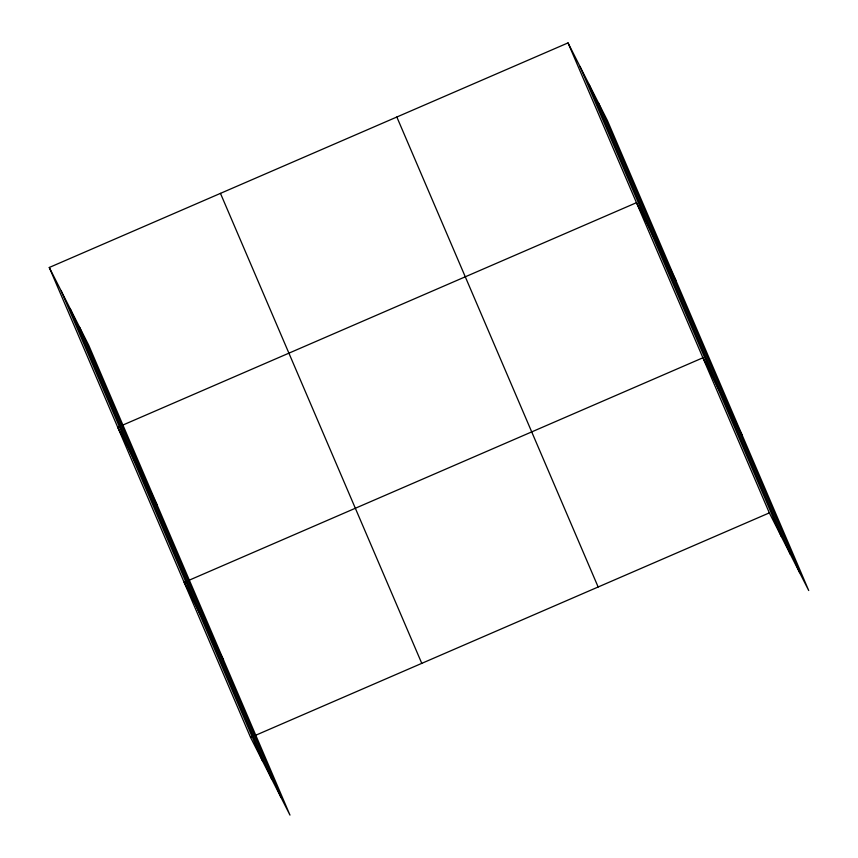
<?xml version="1.0" encoding="UTF-8"?>
<svg xmlns="http://www.w3.org/2000/svg" width="858" height="858" viewBox="0 0 858 858"><rect width="100%" height="100%" fill="white"/><g stroke="black" fill="none" stroke-linecap="round" stroke-linejoin="round"><path stroke-width="1.29" d="M49.281 267.481L88.664 345.12L289.972 815.1L250.59 737.462L49.281 267.481L568.028 42.9L607.41 120.538L808.719 590.519L769.336 512.88L568.028 42.9M120.174 426.222L117.728 427.273L157.111 504.912M122.619 425.16L636.464 202.692L675.857 280.33M186.604 581.316L184.159 582.367L223.541 660.006M189.05 580.255L702.906 357.786L742.288 435.424M250.59 737.462L253.035 736.411M255.48 735.349L769.336 512.88M598.369 102.713L799.677 572.694M589.049 84.352L790.357 554.332M580.008 66.527L781.316 536.507M396.836 117.01L598.144 586.99M220.463 193.372L421.771 663.352M79.622 327.295L280.931 797.275M70.313 308.934L271.621 778.914M61.272 291.109L262.58 761.089"/></g></svg>
